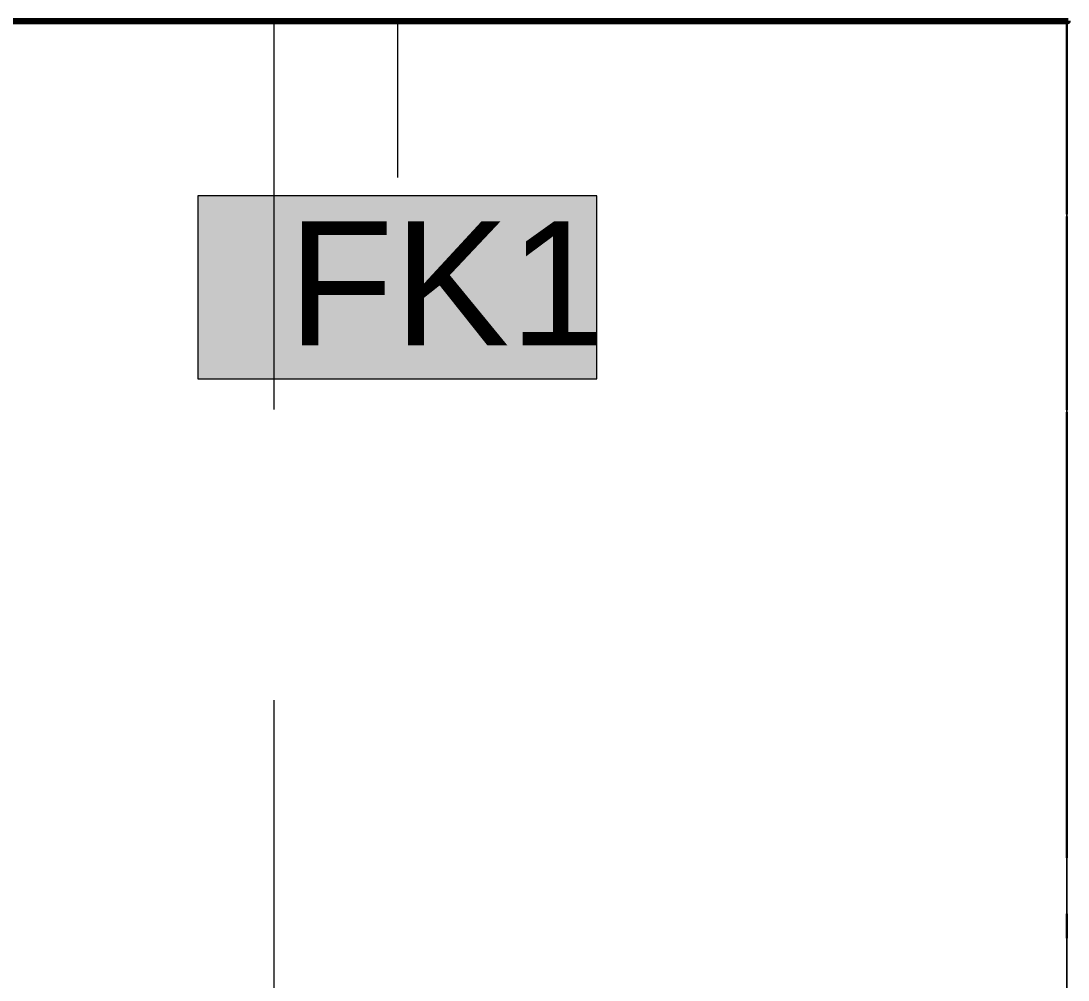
# Model space of a CAD drawing. Header units: millimetres. Extents: x -3817 to 677485, y -22715 to 103890.
# Drawn here: x 657471 to 659185, y 10685 to 12256 of the extents above; entities that cross this region are included whole.
import ezdxf

# ---------------------------------------------------------------- set-up
doc = ezdxf.new("R2010")
doc.units = ezdxf.units.MM
doc.layers.add('PDF _Геометрия', color=7, linetype='Continuous', true_color=0x1d1d1d)
doc.layers.add('PDF _Сплошная заливка', color=7, linetype='Continuous', true_color=0xffffff)
doc.layers.add('PDF _Текст', color=7, linetype='Continuous')
doc.styles.add('PDF GOST-Common', font='arial.ttf')

msp = doc.modelspace()

# ---------------------------------------------------------------- linework, layer by layer
at = {"layer": 'PDF _Геометрия', "color": 231, "lineweight": 70, "true_color": 0xff80c0}
msp.add_lwpolyline([(659185, 12255.9), (657170.5, 12255.9), (657170.5, 12254.9), (659185, 12254.9)], close=True, dxfattribs=at)
at = {"layer": 'PDF _Геометрия', "color": 253, "lineweight": 9, "true_color": 0xaaaaaa}
for points in [[(657885.5, 11619.4), (657885.5, 12254.4)], [(657885.5, 9555.6), (657885.5, 11143.1)]]:
    msp.add_lwpolyline(points, dxfattribs=at)
at = {"layer": 'PDF _Геометрия', "color": 7, "lineweight": 9}
msp.add_lwpolyline([(658087, 12255.4), (658087, 11999.5)], dxfattribs=at)
at = {"layer": 'PDF _Геометрия', "color": 9, "lineweight": 9, "true_color": 0xc0c0c0}
for points in [[(659182.4, 11939.2), (659182.4, 11941.8), (659182.4, 11945.6), (659182.4, 11951.1), (659182.4, 11958.9), (659182.4, 11969.4), (659182.4, 11982.8), (659182.4, 11999.2), (659182.4, 12018.5), (659182.4, 12040.8), (659182.4, 12066.1), (659182.4, 12094.2), (659182.4, 12125.4), (659182.4, 12254.9)], [(659182.4, 12245.7), (659182.4, 12214.7), (659182.4, 12185.1), (659182.4, 12141.9), (659182.4, 12107.8), (659182.4, 12080.5), (659182.4, 12057.8), (659182.4, 12037.7), (659182.4, 12019.4), (659182.4, 12002.4), (659182.4, 11986.5), (659182.4, 11971.2), (659182.4, 11956.5), (659182.4, 11941.9), (659182.4, 11927.6), (659182.4, 11913.3), (659182.4, 11898.9)], [(659183.4, 12254.9), (659183.4, 12125.4), (659183.4, 12094.2), (659183.4, 12066.1), (659183.4, 12040.8), (659183.4, 12018.5), (659183.4, 11999.2), (659183.4, 11982.8), (659183.4, 11969.4), (659183.4, 11958.9), (659183.4, 11951.1), (659183.4, 11945.6), (659183.4, 11941.8), (659183.4, 11939.2)], [(659183.4, 11898.9), (659183.4, 11913.3), (659183.4, 11927.6), (659183.4, 11941.9), (659183.4, 11956.5), (659183.4, 11971.2), (659183.4, 11986.5), (659183.4, 12002.4), (659183.4, 12019.4), (659183.4, 12037.7), (659183.4, 12057.8), (659183.4, 12080.5), (659183.4, 12107.8), (659183.4, 12141.9), (659183.4, 12185.1), (659183.4, 12214.7), (659183.4, 12245.7)], [(659182.4, 11618.9), (659182.4, 11621), (659182.4, 11623.8), (659182.4, 11627.2), (659182.4, 11631.1), (659182.4, 11635.4), (659182.4, 11640.2), (659182.4, 11645.4), (659182.4, 11651), (659182.4, 11657), (659182.4, 11663.3), (659182.4, 11670), (659182.4, 11676.9), (659182.4, 11684.2), (659182.4, 11691.8), (659182.4, 11699.7), (659182.4, 11707.8), (659182.4, 11716.2), (659182.4, 11724.9), (659182.4, 11733.9), (659182.4, 11743), (659182.4, 11752.4), (659182.4, 11761.7), (659182.4, 11771), (659182.4, 11780.2), (659182.4, 11789.3), (659182.4, 11798), (659182.4, 11806.3), (659182.4, 11814.2), (659182.4, 11821.6), (659182.4, 11828.5), (659182.4, 11835), (659182.4, 11841.3), (659182.4, 11847.5), (659182.4, 11853.7), (659182.4, 11860.1), (659182.4, 11866.8), (659182.4, 11874), (659182.4, 11881.3), (659182.4, 11888.8), (659182.4, 11896.1), (659182.4, 11903.2), (659182.4, 11909.8), (659182.4, 11915.8), (659182.4, 11921), (659182.4, 11925.6), (659182.4, 11929.5), (659182.4, 11932.6), (659182.4, 11935.1)], [(659183.4, 11935.1), (659183.4, 11932.6), (659183.4, 11929.5), (659183.4, 11925.6), (659183.4, 11921), (659183.4, 11915.8), (659183.4, 11909.8), (659183.4, 11903.2), (659183.4, 11896.1), (659183.4, 11888.8), (659183.4, 11881.3), (659183.4, 11874), (659183.4, 11866.8), (659183.4, 11860.1), (659183.4, 11853.7), (659183.4, 11847.5), (659183.4, 11841.3), (659183.4, 11835), (659183.4, 11828.5), (659183.4, 11821.6), (659183.4, 11814.2), (659183.4, 11806.3), (659183.4, 11798), (659183.4, 11789.3), (659183.4, 11780.2), (659183.4, 11771), (659183.4, 11761.7), (659183.4, 11752.4), (659183.4, 11743), (659183.4, 11733.9), (659183.4, 11724.9), (659183.4, 11716.2), (659183.4, 11707.8), (659183.4, 11699.7), (659183.4, 11691.8), (659183.4, 11684.2), (659183.4, 11676.9), (659183.4, 11670), (659183.4, 11663.3), (659183.4, 11657), (659183.4, 11651), (659183.4, 11645.4), (659183.4, 11640.2), (659183.4, 11635.4), (659183.4, 11631.1), (659183.4, 11627.2), (659183.4, 11623.8), (659183.4, 11621), (659183.4, 11618.9)], [(659182.4, 11663.2), (659182.4, 11652.2), (659182.4, 11641), (659182.4, 11629.7), (659182.4, 11618), (659182.4, 11606.1), (659182.4, 11593.4), (659182.4, 11579.3), (659182.4, 11562.9), (659182.4, 11543.7), (659182.4, 11520.8), (659182.4, 11493.4), (659182.4, 11460.9), (659182.4, 11422.6), (659182.4, 11377.6), (659182.4, 11342), (659182.4, 11309.1), (659182.4, 11278.5), (659182.4, 11250.2), (659182.4, 11223.9), (659182.4, 11199.5), (659182.4, 11176.8), (659182.4, 11155.6), (659182.4, 11135.7), (659182.4, 11116.9), (659182.4, 11099), (659182.4, 11081.9), (659182.4, 11065.3), (659182.4, 11049.1), (659182.4, 11033.1), (659182.4, 11017.3), (659182.4, 11001.6), (659182.4, 10986.2), (659182.4, 10971), (659182.4, 10956), (659182.4, 10941.3), (659182.4, 10926.9), (659182.4, 10912.9), (659182.4, 10899.5), (659182.4, 10886.9)], [(659183.4, 10886.9), (659183.4, 10899.5), (659183.4, 10912.9), (659183.4, 10926.9), (659183.4, 10941.3), (659183.4, 10956), (659183.4, 10971), (659183.4, 10986.2), (659183.4, 11001.6), (659183.4, 11017.3), (659183.4, 11033.1), (659183.4, 11049.1), (659183.4, 11065.3), (659183.4, 11081.9), (659183.4, 11099), (659183.4, 11116.9), (659183.4, 11135.7), (659183.4, 11155.6), (659183.4, 11176.8), (659183.4, 11199.5), (659183.4, 11223.9), (659183.4, 11250.2), (659183.4, 11278.5), (659183.4, 11309.1), (659183.4, 11342), (659183.4, 11377.6), (659183.4, 11422.6), (659183.4, 11460.9), (659183.4, 11493.4), (659183.4, 11520.8), (659183.4, 11543.7), (659183.4, 11562.9), (659183.4, 11579.3), (659183.4, 11593.4), (659183.4, 11606.1), (659183.4, 11618), (659183.4, 11629.7), (659183.4, 11641), (659183.4, 11652.2), (659183.4, 11663.2)], [(659182.4, 10957.5), (659182.4, 11076), (659182.4, 11205.9), (659182.4, 11347.3), (659182.4, 11500.1), (659182.4, 11524.7), (659182.4, 11546.2), (659182.4, 11564.4), (659182.4, 11579.7), (659182.4, 11592), (659182.4, 11601.4), (659182.4, 11608.1), (659182.4, 11612.3), (659182.4, 11614.8)], [(659183.4, 11614.8), (659183.4, 11612.3), (659183.4, 11608.1), (659183.4, 11601.4), (659183.4, 11592), (659183.4, 11579.7), (659183.4, 11564.4), (659183.4, 11546.2), (659183.4, 11524.7), (659183.4, 11500.1), (659183.4, 11347.3), (659183.4, 11205.9), (659183.4, 11076), (659183.4, 10957.5)], [(659182.4, 10885.1), (659182.4, 10965.8), (659182.4, 11050.6), (659182.4, 11139.4), (659182.4, 11232.3), (659182.4, 11329.3), (659182.4, 11430.4), (659182.4, 11315.2), (659182.4, 11210.4), (659182.4, 11116), (659182.4, 11031.8), (659182.4, 10958)], [(659183.4, 10958), (659183.4, 11031.8), (659183.4, 11116), (659183.4, 11210.4), (659183.4, 11315.2), (659183.4, 11430.4), (659183.4, 11329.3), (659183.4, 11232.3), (659183.4, 11139.4), (659183.4, 11050.6), (659183.4, 10965.8), (659183.4, 10885.1)], [(659182.4, 11098.3), (659182.4, 11118.3)], [(659183.4, 11118.3), (659183.4, 11098.3)], [(659182.4, 10958.3), (659182.4, 10978.3)], [(659183.4, 10978.3), (659183.4, 10958.3)], [(659182.4, 10913.5), (659182.4, 10933.5)], [(659183.4, 10933.5), (659183.4, 10913.5)], [(659182.4, 10753.5), (659182.4, 10773.5), (659182.4, 10793.5), (659182.4, 10773.5)], [(659183.4, 10773.5), (659183.4, 10793.5), (659183.4, 10773.5), (659183.4, 10753.5)]]:
    msp.add_lwpolyline(points, dxfattribs=at)
for points in [[(659183.4, 11898.9), (659183.4, 12245.7), (659182.4, 12245.7), (659182.4, 11898.9)], [(659183.4, 10886.9), (659183.4, 11663.2), (659182.4, 11663.2), (659182.4, 10886.9)], [(659183.4, 10653.4), (659183.4, 10885.1), (659182.4, 10885.1), (659182.4, 10653.4)]]:
    msp.add_lwpolyline(points, close=True, dxfattribs=at)
at = {"layer": 'PDF _Геометрия', "color": 7, "lineweight": 9}
msp.add_lwpolyline([(658413.6, 11969.4), (657760.5, 11969.4), (657760.5, 11669.4), (658413.6, 11669.4)], close=True, dxfattribs=at)
at = {"layer": 'PDF _Сплошная заливка', "lineweight": 9, "transparency": 33554559}
msp.add_solid([(658413.6, 11969.4), (657760.5, 11969.4), (658413.6, 11669.4), (657760.5, 11669.4)], dxfattribs=at)

# ---------------------------------------------------------------- texts
at = {"layer": 'PDF _Текст', "insert": (657907.6, 11826), "char_height": 203.2, "attachment_point": 4, "style": 'PDF GOST-Common'}
msp.add_mtext('FK1', dxfattribs=at)

doc.saveas('drawing.dxf')
